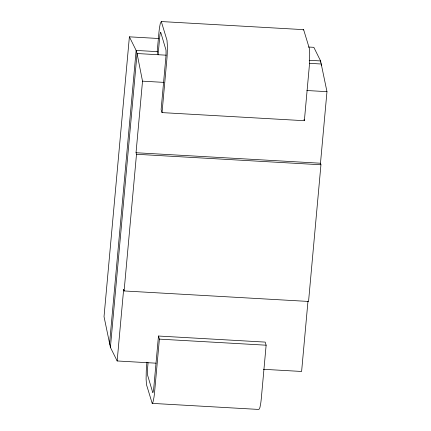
<?xml version="1.0" encoding="UTF-8"?>
<svg xmlns="http://www.w3.org/2000/svg" width="431" height="431" viewBox="0 0 431 431"><rect width="100%" height="100%" fill="white"/><g stroke="black" fill="none" stroke-linecap="round" stroke-linejoin="round"><path stroke-width="0.65" d="M158.904 38.515L129.392 36.834L104.027 316.64L110.411 347.37L117.157 360.968L156.06 363.182M109.496 344.277L136.137 50.432L129.392 36.834M110.411 347.37L137.053 53.53L136.137 50.432L157.601 51.655M117.157 360.968L123.643 289.4L124.101 290.947L308.553 301.447L320.944 164.771L320.486 163.225L326.973 91.663L320.589 60.933L313.843 47.329L308.477 47.027M124.101 290.947L136.492 154.276L136.034 152.73L142.521 81.163L137.053 53.53L166.172 55.184M162.04 112.604L166.797 60.119A17.148 1.886 -86.7 0 0 167.239 53.686L167.384 45.675L166.991 40.25L161.296 21.55L160.289 23.506L159.518 27.611A17.148 1.886 -86.7 0 0 158.861 33.311L157.196 51.634L158.112 54.726L159.777 36.403A6.056 0.663 -86.7 0 1 160.009 34.394L160.553 32.277A5.501 0.603 -86.7 0 1 160.785 32.497L165.892 49.737A5.501 0.603 -86.7 0 1 166.043 50.81L166.037 54.753A6.056 0.663 -86.7 0 1 165.881 57.021L161.124 109.512L162.04 112.604L304.367 120.702L309.124 68.217A17.148 1.886 -86.7 0 0 309.566 61.789L309.711 53.773L309.318 48.347L303.623 29.647L161.296 21.55M146.928 362.191L146.691 364.809A17.148 1.886 -86.7 0 0 146.249 371.236L146.104 379.253L146.497 384.678L152.191 403.378L258.934 409.45L259.941 407.494L260.717 403.389A17.148 1.886 -86.7 0 0 261.375 397.689L266.132 345.199L265.216 342.106L158.473 336.029L153.716 388.52A6.056 0.663 -86.7 0 1 153.484 390.534L152.935 392.646A5.501 0.603 -86.7 0 1 152.709 392.431L147.601 375.185A5.501 0.603 -86.7 0 1 147.445 374.113L147.45 370.17A6.056 0.663 -86.7 0 1 147.607 367.902L148.081 362.665M158.473 336.029L159.389 339.127L154.632 391.612A17.148 1.886 -86.7 0 1 153.975 397.312L152.935 402.317L152.191 403.378M320.465 62.269L320.589 60.933L309.183 60.281M321.381 65.361L321.504 64.025L309.431 63.335M307.976 301.237L301.608 371.463L263.379 369.292M303.133 30.078L303.623 29.647M142.521 81.163L163.985 82.386M306.85 90.515L326.973 91.663M136.034 152.73L320.486 163.225M136.492 154.276L320.944 164.771M159.389 339.127L266.132 345.199M304 119.468L304.367 120.702"/></g></svg>
